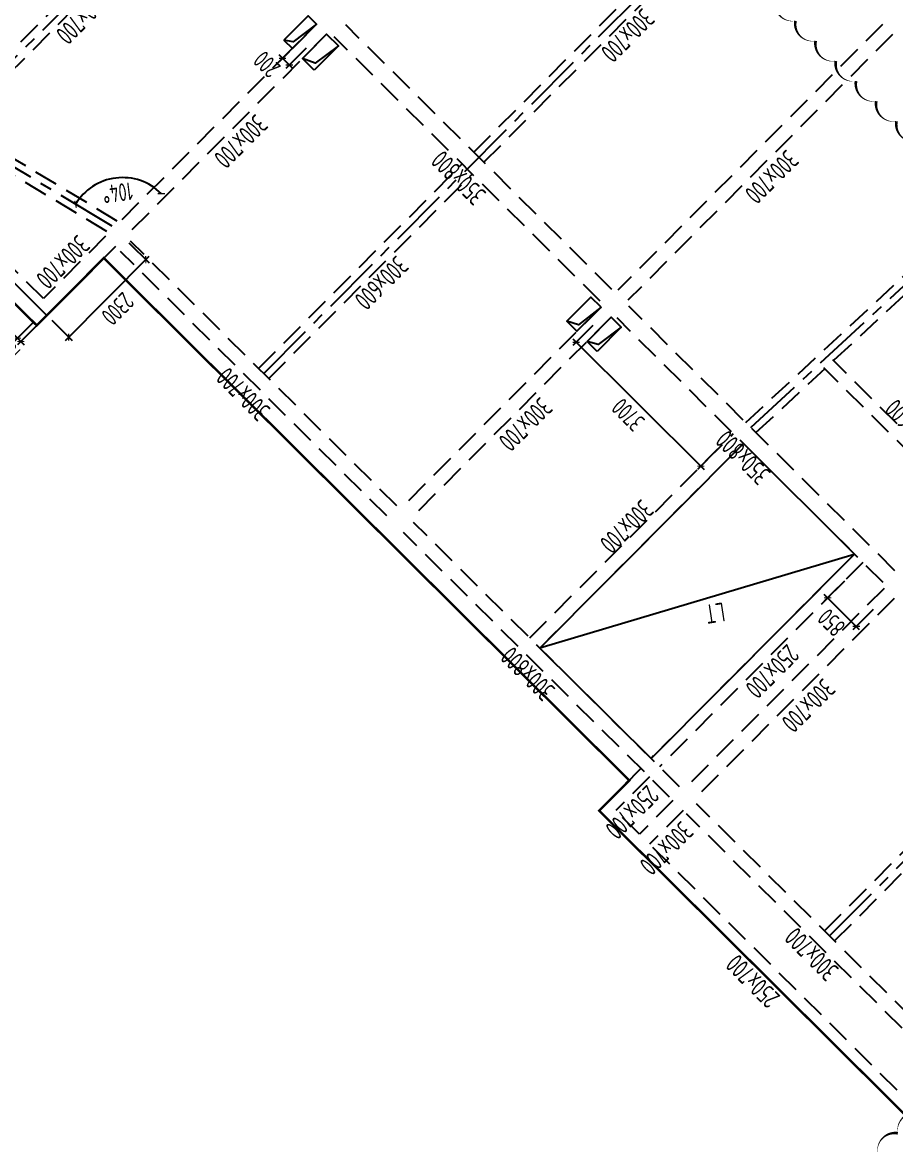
# Model space of a CAD drawing. Extents: x 517450926 to 520131079, y 3499134486 to 3500888201.
# Drawn here: x 518675683 to 518694059, y 3500136957 to 3500160652 of the extents above; entities that cross this region are included whole.
import ezdxf
from ezdxf.enums import TextEntityAlignment as Align

# ---------------------------------------------------------------- set-up
doc = ezdxf.new("R2010")
doc.units = 0
doc.header["$LTSCALE"] = 1000
doc.header["$MEASUREMENT"] = 0
doc.linetypes.add('CENTER', pattern=[2, 1.25, -0.25, 0.25, -0.25])
doc.linetypes.add('DASHED', pattern=[0.75, 0.5, -0.25])
doc.layers.get('0').update_dxf_attribs({"linetype": 'CONTINUOUS'})
doc.layers.get('Defpoints').update_dxf_attribs({"color": 2, "linetype": 'CONTINUOUS'})
doc.layers.add('0_修订云线', color=1, linetype='CONTINUOUS', plot=False)
for name, color, linetype in [('S_AXIS', 8, 'CENTER'), ('S_AXIS_DIMS', 3, 'CONTINUOUS'), ('S_BEAM', 4, 'DASHED'), ('S_BEAM_SECD_TEXT_HORZ', 9, 'CONTINUOUS'), ('S_BEAM_TEXT_HORZ', 7, 'CONTINUOUS'), ('S_BEAM_TEXT_VERT', 41, 'CONTINUOUS'), ('S_FLOR_ENHN', 91, 'DASHED'), ('S_HOLE', 201, 'CONTINUOUS'), ('S_STAR', 243, 'CONTINUOUS')]:
    doc.layers.add(name, color=color, linetype=linetype)
doc.styles.add('TH-STYLE3', font='tssdeng.shx', dxfattribs={"width": 0.7, "bigfont": 'tssdchn.shx'})
doc.styles.add('样式 1', font='Tssdeng.shx', dxfattribs={"width": 0.7, "bigfont": 'Tssdchn.shx'})
doc.dimstyles.new('TSSD_100_100', dxfattribs={"dimtxt": 375, "dimasz": 100, "dimexe": 100, "dimexo": 0, "dimgap": 125, "dimtad": 1, "dimdec": 1, "dimdsep": 46, "dimtxsty": 'TH-STYLE3', "dimblk": 'ARCHTICK', "dimcen": -100, "dimdle": 100, "dimclrt": 7, "dimadec": 0, "dimazin": 0, "dimtfac": 1, "dimtdec": 1, "dimtix": 1, "dimtmove": 2, "dimatfit": 3, "dimldrblk": 'ARCHTICK', "dimfxl": 0, "dimtolj": 1, "dimtzin": 0, "dimarcsym": 0})

# ---------------------------------------------------------------- blocks, each defined once
blk = doc.blocks.new('_ArchTick')
at = {"color": 0, "const_width": 0.25}
blk.add_lwpolyline([(-0.53, -0.53), (0.53, 0.53)], dxfattribs=at)
blk = doc.blocks.new('*D152')
at = {"layer": 'Defpoints', "color": 0, "linetype": 'ByBlock', "transparency": 16777216}
for p in [(518687968, 3500154551), (518690645, 3500151996, 0), (518689961, 3500151308)]:
    blk.add_point(p, dxfattribs=at)
at = {"layer": 'S_AXIS_DIMS', "color": 0, "linetype": 'ByBlock', "lineweight": -2, "transparency": 16777216}
for p, q in [((518687690, 3500154271), (518687267, 3500153846)), ((518687266, 3500153987), (518690032, 3500151237)), ((518690313, 3500151662), (518689890, 3500151237))]:
    blk.add_line(p, q, dxfattribs=at)
at = {"layer": 'S_AXIS_DIMS', "color": 0, "linetype": 'ByBlock', "lineweight": -2, "transparency": 16777216, "xscale": 100, "yscale": 100, "zscale": 100}
for p, rotation in [((518687337, 3500153917), 135.1572922653654), ((518689961, 3500151308), 315.1572922653654)]:
    blk.add_blockref('_ArchTick', p, dxfattribs=dict(at, rotation=rotation))
at = {"layer": 'S_AXIS_DIMS', "color": 7, "linetype": 'ByBlock', "transparency": 16777216, "insert": (518688429, 3500152391), "char_height": 375, "attachment_point": 5, "rotation": 135.1573, "style": 'TH-STYLE3'}
blk.add_mtext('\\A1;3700', dxfattribs=at)
blk = doc.blocks.new('*D158')
at = {"layer": 'Defpoints', "color": 0, "linetype": 'ByBlock', "transparency": 16777216}
for p in [(518669990, 3500184123), (518658031, 3500172830), (518661536, 3500169875), (518661609, 3500168567), (518676265, 3500154696)]:
    blk.add_point(p, dxfattribs=at)
at = {"layer": 'S_AXIS_DIMS', "color": 0, "linetype": 'ByBlock', "lineweight": -2, "transparency": 16777216}
blk.add_arc((518661856, 3500169026), 907, 61.6851, 135.1573, dxfattribs=at)
at = {"layer": 'S_AXIS_DIMS', "color": 0, "linetype": 'ByBlock', "lineweight": -2, "transparency": 16777216, "xscale": 100, "yscale": 100, "zscale": 100}
for p, rotation in [((518662287, 3500169825), 331.6850738300931), ((518661213, 3500169666), 225.1572922672897)]:
    blk.add_blockref('_ArchTick', p, dxfattribs=dict(at, rotation=rotation))
at = {"layer": 'S_AXIS_DIMS', "color": 7, "linetype": 'ByBlock', "transparency": 16777216, "insert": (518661769, 3500169615), "char_height": 375, "attachment_point": 5, "rotation": 188.4212, "style": 'TH-STYLE3'}
blk.add_mtext('\\A1;73°', dxfattribs=at)
blk = doc.blocks.new('*D264')
at = {"layer": 'Defpoints', "color": 0, "linetype": 'ByBlock', "transparency": 16777216}
for p in [(518693322, 3500149227, 0), (518693924, 3500148628), (518692631, 3500148533)]:
    blk.add_point(p, dxfattribs=at)
at = {"layer": 'S_AXIS_DIMS', "color": 0, "linetype": 'ByBlock', "lineweight": -2, "transparency": 16777216}
for p, q in [((518692984, 3500148888), (518692561, 3500148462)), ((518693305, 3500147863), (518692560, 3500148604)), ((518693587, 3500148288), (518693163, 3500147863))]:
    blk.add_line(p, q, dxfattribs=at)
at = {"layer": 'S_AXIS_DIMS', "color": 0, "linetype": 'ByBlock', "lineweight": -2, "transparency": 16777216, "xscale": 100, "yscale": 100, "zscale": 100}
for p, rotation in [((518692631, 3500148533), 135.1572922659514), ((518693234, 3500147934), 315.1572922659514)]:
    blk.add_blockref('_ArchTick', p, dxfattribs=dict(at, rotation=rotation))
at = {"layer": 'S_AXIS_DIMS', "color": 7, "linetype": 'ByBlock', "transparency": 16777216, "insert": (518692712, 3500148012), "char_height": 375, "attachment_point": 5, "rotation": 135.1573, "style": 'TH-STYLE3'}
blk.add_mtext('\\A1;850', dxfattribs=at)
blk = doc.blocks.new('*D267')
at = {"layer": 'Defpoints', "color": 0, "transparency": 16777216}
for p in [(518669878, 3500184742), (518719672, 3500134322), (518720742, 3500133901), (518715548, 3500127828), (518751217, 3500103849)]:
    blk.add_point(p, dxfattribs=at)
at = {"layer": 'S_AXIS_DIMS', "color": 0, "lineweight": -2, "transparency": 16777216}
blk.add_arc((518720860, 3500134039), 1222, 135.1573, 229.4593, dxfattribs=at)
at = {"layer": 'S_AXIS_DIMS', "color": 0, "lineweight": -2, "transparency": 16777216, "xscale": 100, "yscale": 100, "zscale": 100}
for p, rotation in [((518719994, 3500134901), 45.15729226451204), ((518720066, 3500133111), 319.4592519570663)]:
    blk.add_blockref('_ArchTick', p, dxfattribs=dict(at, rotation=rotation))
at = {"layer": 'S_AXIS_DIMS', "color": 7, "transparency": 16777216, "insert": (518719327, 3500133977), "char_height": 375, "attachment_point": 5, "rotation": 92.3083, "style": 'TH-STYLE3'}
blk.add_mtext('\\A1;94°', dxfattribs=at)
blk = doc.blocks.new('*D269')
at = {"layer": 'Defpoints', "color": 0, "transparency": 16777216}
for p in [(518669878, 3500184742), (518695991, 3500158014), (518696924, 3500157601, 0), (518691015, 3500152120, 0), (518751217, 3500103849)]:
    blk.add_point(p, dxfattribs=at)
at = {"layer": 'S_AXIS_DIMS', "color": 0, "lineweight": -2, "transparency": 16777216}
blk.add_arc((518697051, 3500157718), 1100, 135.1573, 222.8453, dxfattribs=at)
at = {"layer": 'S_AXIS_DIMS', "color": 0, "lineweight": -2, "transparency": 16777216, "xscale": 100, "yscale": 100, "zscale": 100}
for p, rotation in [((518696271, 3500158494), 45.15729226459322), ((518696244, 3500156970), 312.8453472691643)]:
    blk.add_blockref('_ArchTick', p, dxfattribs=dict(at, rotation=rotation))
at = {"layer": 'S_AXIS_DIMS', "color": 7, "transparency": 16777216, "insert": (518695638, 3500157743), "char_height": 375, "attachment_point": 5, "rotation": 89.0013, "style": 'TH-STYLE3'}
blk.add_mtext('\\A1;88°', dxfattribs=at)
blk = doc.blocks.new('*D270')
at = {"layer": 'Defpoints', "color": 0, "transparency": 16777216}
for p in [(518675913, 3500154342), (518675984, 3500154271), (518675575, 3500154002)]:
    blk.add_point(p, dxfattribs=at)
at = {"layer": 'S_AXIS_DIMS', "color": 0, "lineweight": -2, "transparency": 16777216}
for p, q in [((518675913, 3500154342), (518675505, 3500153931)), ((518675984, 3500154271), (518675576, 3500153861)), ((518675575, 3500154002), (518675504, 3500154073)), ((518675646, 3500153932), (518675575, 3500154002)), ((518675646, 3500153932), (518675717, 3500153861))]:
    blk.add_line(p, q, dxfattribs=at)
at = {"layer": 'S_AXIS_DIMS', "color": 0, "lineweight": -2, "transparency": 16777216, "xscale": 100, "yscale": 100, "zscale": 100}
for p, rotation in [((518675575, 3500154002), 315.1572922659514), ((518675646, 3500153932), 135.1572922659513)]:
    blk.add_blockref('_ArchTick', p, dxfattribs=dict(at, rotation=rotation))
at = {"layer": 'S_AXIS_DIMS', "color": 7, "transparency": 16777216, "insert": (518675390, 3500153745), "char_height": 375, "attachment_point": 5, "rotation": 135.1573, "style": 'TH-STYLE3'}
blk.add_mtext('\\A1;100', dxfattribs=at)
blk = doc.blocks.new('*D271')
at = {"layer": 'Defpoints', "color": 0, "transparency": 16777216}
for p in [(518681870, 3500160616), (518682012, 3500160475), (518681157, 3500159898)]:
    blk.add_point(p, dxfattribs=at)
at = {"layer": 'S_AXIS_DIMS', "color": 0, "lineweight": -2, "transparency": 16777216}
for p, q in [((518681509, 3500160253), (518681086, 3500159827)), ((518681157, 3500159898), (518681086, 3500159969)), ((518681651, 3500160112), (518681228, 3500159686)), ((518681299, 3500159757), (518681157, 3500159898)), ((518681299, 3500159757), (518681369, 3500159687))]:
    blk.add_line(p, q, dxfattribs=at)
at = {"layer": 'S_AXIS_DIMS', "color": 0, "lineweight": -2, "transparency": 16777216, "xscale": 100, "yscale": 100, "zscale": 100}
for p, rotation in [((518681157, 3500159898), 315.1572922659514), ((518681299, 3500159757), 135.1572922659513)]:
    blk.add_blockref('_ArchTick', p, dxfattribs=dict(at, rotation=rotation))
at = {"layer": 'S_AXIS_DIMS', "color": 7, "transparency": 16777216, "insert": (518680824, 3500159770), "char_height": 375, "attachment_point": 5, "rotation": 135.1573, "style": 'TH-STYLE3'}
blk.add_mtext('\\A1;200', dxfattribs=at)
blk = doc.blocks.new('*D276')
at = {"layer": 'Defpoints', "color": 0, "transparency": 16777216}
for p in [(518696045, 3500174585), (518670596, 3500160553), (518677995, 3500157366), (518677569, 3500156361), (518674659, 3500153081)]:
    blk.add_point(p, dxfattribs=at)
at = {"layer": 'S_AXIS_DIMS', "color": 0, "lineweight": -2, "transparency": 16777216}
blk.add_arc((518677789, 3500156229), 1156, 45.1573, 148.9904, dxfattribs=at)
at = {"layer": 'S_AXIS_DIMS', "color": 0, "lineweight": -2, "transparency": 16777216, "xscale": 100, "yscale": 100, "zscale": 100}
for p, rotation in [((518678605, 3500157048), 315.1572922631937), ((518676799, 3500156824), 238.990403903446)]:
    blk.add_blockref('_ArchTick', p, dxfattribs=dict(at, rotation=rotation))
at = {"layer": 'S_AXIS_DIMS', "color": 7, "transparency": 16777216, "insert": (518677686, 3500157066), "char_height": 375, "attachment_point": 5, "rotation": 187.0738, "style": 'TH-STYLE3'}
blk.add_mtext('\\A1;104°', dxfattribs=at)
blk = doc.blocks.new('*D338')
at = {"layer": 'Defpoints', "color": 0, "transparency": 16777216}
for p in [(518677817, 3500156115), (518678277, 3500155657), (518676195, 3500154484)]:
    blk.add_point(p, dxfattribs=at)
at = {"layer": 'S_AXIS_DIMS', "color": 0, "lineweight": -2, "transparency": 16777216}
for p, q in [((518677922, 3500156010), (518678348, 3500155587)), ((518676585, 3500153955), (518678347, 3500155728)), ((518676301, 3500154379), (518676726, 3500153956))]:
    blk.add_line(p, q, dxfattribs=at)
at = {"layer": 'S_AXIS_DIMS', "color": 0, "lineweight": -2, "transparency": 16777216, "xscale": 100, "yscale": 100, "zscale": 100}
for p, rotation in [((518678277, 3500155657), 45.15729226595135), ((518676655, 3500154026), 225.1572922659514)]:
    blk.add_blockref('_ArchTick', p, dxfattribs=dict(at, rotation=rotation))
at = {"layer": 'S_AXIS_DIMS', "color": 7, "transparency": 16777216, "insert": (518677688, 3500154621), "char_height": 375, "attachment_point": 5, "rotation": 225.1573, "style": 'TH-STYLE3'}
blk.add_mtext('\\A1;2300', dxfattribs=at)

msp = doc.modelspace()

# ---------------------------------------------------------------- linework, layer by layer
at = {"layer": '0_修订云线'}
for points in [[(518694505.0242, 3500158148.8633, 0, 60, -0.52056705), (518694079.5971, 3500158571.9611, 0, 60, -0.52056705), (518693654.1699, 3500158995.0589, 0, 60, -0.52056705), (518693228.7427, 3500159418.1566, 0, 60, -0.52056705), (518692803.3155, 3500159841.2544, 0, 60, -0.52056705), (518692377.8883, 3500160264.3521, 0, 60, -0.52056705), (518691952.4611, 3500160687.4499, 0, 60, -0.52056705), (518691527.0339, 3500161110.5476, 0, 60, -0.52056705)], [(518693685.8766, 3500136830.7772, 0, 60, -0.52056705), (518694108.9743, 3500137256.2044, 0, 60, -0.52056705), (518694532.0721, 3500137681.6315, 0, 60, -0.52056705), (518694955.1698, 3500138107.0587, 0, 60, -0.52056705), (518695378.9162, 3500138296.2181, 0, 60, -0.52056705), (518695804.3434, 3500137873.1203, 0, 60, -0.52056705), (518696229.7706, 3500137450.0226, 0, 60, -0.52056705), (518696655.1978, 3500137026.9248, 0, 60, -0.52056705), (518697080.6249, 3500136603.8271, 0, 60, -0.52056705)]]:
    msp.add_lwpolyline(points, format="xyseb", dxfattribs=at)
at = {"layer": 'S_AXIS'}
for p, q in [((518673287.2336, 3500157657.7951), (518690951.5648, 3500175419.3802)), ((518680759.3145, 3500153258.874), (518696907.5454, 3500169496.0117)), ((518677568.8047, 3500156361.3967), (518670595.6161, 3500160552.9009)), ((518692671.2768, 3500141412.1359), (518709031.0555, 3500157861.9882)), ((518691015.4533, 3500152120.3731, -0.0337), (518696924.317, 3500157600.734, 0))]:
    msp.add_line(p, q, dxfattribs=at)
at = {"layer": 'S_BEAM'}
for p, q in [((518674063.2605, 3500158650.8113), (518678980.8418, 3500163595.4673)), ((518685183.6295, 3500157920.2646), (518690842.5619, 3500163610.3532)), ((518674319.3832, 3500158482.9106), (518679193.5554, 3500163383.9184)), ((518685396.3431, 3500157708.7157), (518691055.2755, 3500163398.8043)), ((518677677.9161, 3500156471.1089), (518670704.7275, 3500160662.613)), ((518676123.4148, 3500154837.1434), (518670486.5046, 3500160443.1887)), ((518677459.6932, 3500156251.6845), (518670486.5046, 3500160443.1887)), ((518677780.5477, 3500156503.3999), (518681870.4927, 3500160615.8627)), ((518677993.2613, 3500156291.851), (518682083.2062, 3500160404.3138)), ((518688090.7152, 3500155029.0966), (518682489.2573, 3500160599.8837)), ((518693785.2941, 3500160613.2167), (518688214.507, 3500155011.7587)), ((518693998.0077, 3500160401.6678), (518688427.2206, 3500154800.2098)), ((518687843.9082, 3500154780.9307), (518682242.4503, 3500160351.7178)), ((518680652.9577, 3500153364.6484), (518684936.8224, 3500157672.0987)), ((518690909.0098, 3500152226.2337, -0.0337), (518696797.668, 3500157687.8544, -0.0002)), ((518680865.6713, 3500153153.0996), (518685149.536, 3500157460.5498)), ((518691121.8967, 3500152014.5124, -0.0337), (518697010.5549, 3500157476.1332, -0.0001)), ((518677427.9662, 3500156148.8773), (518676123.4148, 3500154837.1434)), ((518683560.0435, 3500150473.4805), (518677958.5855, 3500156044.2675)), ((518683348.4946, 3500150260.7669), (518677747.0366, 3500155831.5539)), ((518687861.9255, 3500154657.236), (518683771.9806, 3500150544.7732)), ((518694046.6959, 3500149105.7281), (518688445.2379, 3500154676.5152)), ((518688074.6391, 3500154445.6872), (518683984.6942, 3500150333.2244)), ((518693799.8889, 3500148857.5622), (518688198.4309, 3500154428.3493)), ((518695686.5879, 3500150612.8376), (518692736.837, 3500153546.437)), ((518695510.2971, 3500150435.5762), (518692553.3897, 3500153376.293)), ((518686360.7707, 3500147688.0886, 0.0448), (518690644.6355, 3500151995.5389, 0.0448)), ((518686573.4843, 3500147476.5397, 0.0448), (518690857.3491, 3500151783.99, -0.0318)), ((518689516.0241, 3500144550.1119), (518683914.5661, 3500150120.899)), ((518689304.4752, 3500144337.3983), (518683703.0172, 3500149908.1854)), ((518693197.2003, 3500149456.9507, 0.018), (518688913.3355, 3500145149.5004, 0.0037)), ((518693374.4616, 3500149280.66, 0.0143), (518689090.5969, 3500144973.2097, 0.0143)), ((518693817.9062, 3500148733.8675), (518689727.9612, 3500144621.4047)), ((518694030.6197, 3500148522.3186), (518689940.6748, 3500144409.8558)), ((518692564.92, 3500141517.9103), (518696866.4135, 3500145843.087)), ((518692777.6336, 3500141306.3614), (518697079.1271, 3500145631.5381)), ((518688701.7867, 3500144936.7868, 0.003), (518687820.3249, 3500144050.472)), ((518688879.048, 3500144760.4961, 0.0143), (518688173.877, 3500144051.4426, 0.0143)), ((518688670.2087, 3500143557.8286, 0.0131), (518688173.877, 3500144051.4426, 0.0142)), ((518689375.3797, 3500144266.882), (518688670.2087, 3500143557.8286, 0.0131)), ((518689588.0933, 3500144055.3332), (518688882.9223, 3500143346.2797)), ((518695472.0068, 3500138626.7413), (518689870.5467, 3500144197.5305)), ((518695260.458, 3500138414.0277), (518689658.9979, 3500143984.8169)), ((518694626.1893, 3500137634.46), (518688882.9223, 3500143346.2797, 0.0126))]:
    msp.add_line(p, q, dxfattribs=at)
at = {"layer": 'S_BEAM', "linetype": 'Continuous'}
for p, q in [((518676195.0959, 3500154483.7855), (518670345.472, 3500160301.3796)), ((518677640.6798, 3500155937.3284), (518676195.0959, 3500154483.7855)), ((518688493.9179, 3500143380.5672), (518709977.9909, 3500122014.1307))]:
    msp.add_line(p, q, dxfattribs=at)
at = {"layer": 'S_FLOR_ENHN', "linetype": 'ByBlock', "const_width": 50}
msp.add_lwpolyline([(518727492.3888, 3500104243.0626), (518739156.1842, 3500092643.1326), (518745961.0064, 3500099485.4198), (518745145.9569, 3500100296.7117), (518756886.5669, 3500112101.9616), (518724908.6234, 3500143904.8094), (518725649.0444, 3500144649.307), (518718629.4959, 3500151630.4199), (518713781.5008, 3500146755.7334), (518709137.254, 3500151374.5505), (518713808.9584, 3500156071.9757), (518677754.0043, 3500191929.5103), (518669990.1605, 3500184122.9214), (518661608.9242, 3500168566.9861), (518675983.547, 3500154271.0719), (518677393.8728, 3500155689.1625), (518688454.9796, 3500144688.621), (518687820.3249, 3500144050.472), (518709977.9909, 3500122014.1307), (518710612.6456, 3500122652.2796), (518724758.0997, 3500108584.2793), (518724758.0997, 3500108584.2794), (518728303.3262, 3500105058.4648)], dxfattribs=at)
at = {"layer": 'S_HOLE'}
for points in [[(518681185.4929, 3500160281.629), (518681362.7589, 3500160105.3336), (518681870.4927, 3500160615.8627), (518681693.2266, 3500160792.1582)], [(518681824.2397, 3500159647.5727), (518681576.0691, 3500159894.3845), (518682083.2062, 3500160404.3138), (518682331.3769, 3500160157.5021)], [(518687861.9255, 3500154657.2361), (518687649.2154, 3500154868.7815), (518687142.0782, 3500154358.8522), (518687354.7883, 3500154147.3067)], [(518687780.2121, 3500153724.2123), (518687567.5019, 3500153935.7578), (518688074.6391, 3500154445.6872), (518688287.3493, 3500154234.1417)]]:
    msp.add_lwpolyline(points, close=True, dxfattribs=at)
for points in [[(518681870.4927, 3500160615.8627), (518681380.3034, 3500160242.7594), (518681184.1779, 3500160282.9368)], [(518682331.3769, 3500160157.5021), (518681845.4679, 3500159794.6132), (518681576.0691, 3500159894.3845)], [(518687861.9255, 3500154657.236), (518687383.0697, 3500154287.3325), (518687142.0782, 3500154358.8521)], [(518688287.3405, 3500154234.1328), (518687801.4485, 3500153871.2447), (518687567.5019, 3500153935.7578)]]:
    msp.add_lwpolyline(points, dxfattribs=at)
at = {"layer": 'S_STAR'}
msp.add_line((518693187.6781, 3500149447.3761), (518686573.4844, 3500147476.5397), dxfattribs=at)
msp.add_lwpolyline([(518688913.3355, 3500145149.5004), (518686573.4844, 3500147476.5397), (518690857.3492, 3500151783.99), (518693197.2003, 3500149456.9507)], close=True, dxfattribs=at)

# ---------------------------------------------------------------- texts
at = {"layer": 'S_BEAM_SECD_TEXT_HORZ', "linetype": 'Continuous', "width": 0.7}
for s, rotation, style, p in [('300x700', 225.15729781, '样式 1', (518676809.9281, 3500160896.5169)), ('300x700', 225.15729781, '样式 1', (518688279.9485, 3500160517.5466)), ('300x600', 225.15729781, '样式 1', (518683097.001, 3500155306.0635)), ('250x600', 135.15728815, 'TH-STYLE3', (518694541.8968, 3500152294.5939)), ('300x700', 225.15729781, '样式 1', (518688258.0083, 3500150173.3155, -0.0321)), ('250x700', 225.15729781, '样式 1', (518691326.1412, 3500147121.9821, -0.0321)), ('250x700', 225.15729781, '样式 1', (518688376.0903, 3500144155.6893, -0.0321)), ('250x700', 135.15728815, 'TH-STYLE3', (518691195.4637, 3500140598.5062))]:
    msp.add_text(s, height=400, rotation=rotation, dxfattribs=dict(at, style=style)).set_placement(p, align=Align.CENTER)
at = {"layer": 'S_BEAM_TEXT_HORZ', "linetype": 'Continuous', "style": '样式 1', "width": 0.7}
for s, p in [('350x800', (518684999.3991, 3500157522.3042)), ('300x700', (518680466.9802, 3500152964.9314)), ('350x800', (518690988.3205, 3500151632.0578)), ('300x800', (518686456.9466, 3500147075.7357)), ('300x700', (518692431.2594, 3500141170.7982))]:
    msp.add_text(s, height=400, rotation=135.15728815, dxfattribs=at).set_placement(p, align=Align.CENTER)
at = {"layer": 'S_BEAM_TEXT_VERT', "linetype": 'Continuous', "style": '样式 1', "width": 0.7}
for p in [(518680136.8383, 3500158285.2752), (518691311.2186, 3500157538.1315), (518676390.2434, 3500155746.229), (518686128.2711, 3500152326.6485), (518692084.2517, 3500146403.28), (518689095.4611, 3500143398.0341)]:
    msp.add_text('300x700', height=400, rotation=225.15729781, dxfattribs=at).set_placement(p, align=Align.CENTER)
at = {"layer": 'S_STAR', "style": 'TH-STYLE3', "width": 0.7}
msp.add_text('LT', height=400, rotation=188.62845168, dxfattribs=at).set_placement((518690233.846, 3500148411.5625), align=Align.CENTER)

# ---------------------------------------------------------------- dimensions: what is measured, and where the dimension line sits
at = {"layer": 'S_AXIS_DIMS'}
for base, line1, line2, picture, middle in [((518719671.8957, 3500134322.4546), ((518751216.9937, 3500103848.5721), (518669878.1449, 3500184742.0486)), ((518715547.7948, 3500127828.1347), (518720741.8175, 3500133900.8033)), '*D267', (518719327.3411, 3500133977.3902)), ((518695991.0166, 3500158014.2915), ((518751216.9937, 3500103848.5721), (518669878.1449, 3500184742.0486)), ((518691015.4533, 3500152120.3731, -0.0337), (518696924.317, 3500157600.734, 0)), '*D269', (518695638.1241, 3500157742.7359)), ((518677994.8265, 3500157366.4402), ((518677568.8047, 3500156361.3967), (518670595.6161, 3500160552.9009)), ((518696045.0438, 3500174584.8318), (518674659.4405, 3500153081.4865)), '*D276', (518677685.5908, 3500157065.9035))]:
    dim = msp.add_angular_dim_2l(base=base, line1=line1, line2=line2, dimstyle='TSSD_100_100', dxfattribs=at)
    dim.commit()
    dim.dimension.update_dxf_attribs({"geometry": picture, "text_midpoint": middle})
at = {"layer": 'S_AXIS_DIMS', "linetype": 'ByBlock'}
dim = msp.add_angular_dim_2l(base=(518661536.0401, 3500169875.1874), line1=((518676265.2239, 3500154696.1108), (518658031.4078, 3500172830.0873)), line2=((518669990.1605, 3500184122.9214), (518661608.9242, 3500168566.9861)), dimstyle='TSSD_100_100', dxfattribs=at)
dim.commit()
dim.dimension.update_dxf_attribs({"geometry": '*D158', "text_midpoint": (518661769.175, 3500169614.6669)})
at = {"layer": 'S_AXIS_DIMS'}
dim = msp.add_linear_dim(base=(518681156.7182, 3500159898.1585), p1=(518682012.3017, 3500160474.8301), p2=(518681870.4927, 3500160615.8627), angle=135.15729227, dimstyle='TSSD_100_100', dxfattribs=at)
dim.commit()
dim.dimension.update_dxf_attribs({"geometry": '*D271', "text_midpoint": (518680824.402, 3500159770.2923), "dimtype": 160})
for base, p1, p2, angle, picture, middle in [((518678276.9657, 3500155657.1132), (518676195.0959, 3500154483.7855), (518677816.9706, 3500156114.5897), 225.15729227, '*D338', (518677687.605, 3500154621.3477)), ((518675575.2421, 3500154002.3302), (518675983.547, 3500154271.0719), (518675912.6424, 3500154341.5882), 135.15729227, '*D270', (518675390.3309, 3500153745.4954))]:
    dim = msp.add_linear_dim(base=base, p1=p1, p2=p2, angle=angle, dimstyle='TSSD_100_100', dxfattribs=at)
    dim.commit()
    dim.dimension.update_dxf_attribs({"geometry": picture, "text_midpoint": middle})
at = {"layer": 'S_AXIS_DIMS', "linetype": 'ByBlock'}
for base, p1, p2, picture, middle in [((518689960.616, 3500151307.7534), (518687968.2823, 3500154551.4616), (518690644.6355, 3500151995.5389, 0.0448), '*D152', (518688428.5196, 3500152390.7273)), ((518692631.2482, 3500148533.3547), (518693924.2629, 3500148628.0931), (518693321.5744, 3500149227.4816, 0.0143), '*D264', (518692712.2291, 3500148012.0838))]:
    dim = msp.add_linear_dim(base=base, p1=p1, p2=p2, angle=135.15729227, dimstyle='TSSD_100_100', dxfattribs=at)
    dim.commit()
    dim.dimension.update_dxf_attribs({"geometry": picture, "text_midpoint": middle})

doc.saveas('drawing.dxf')
